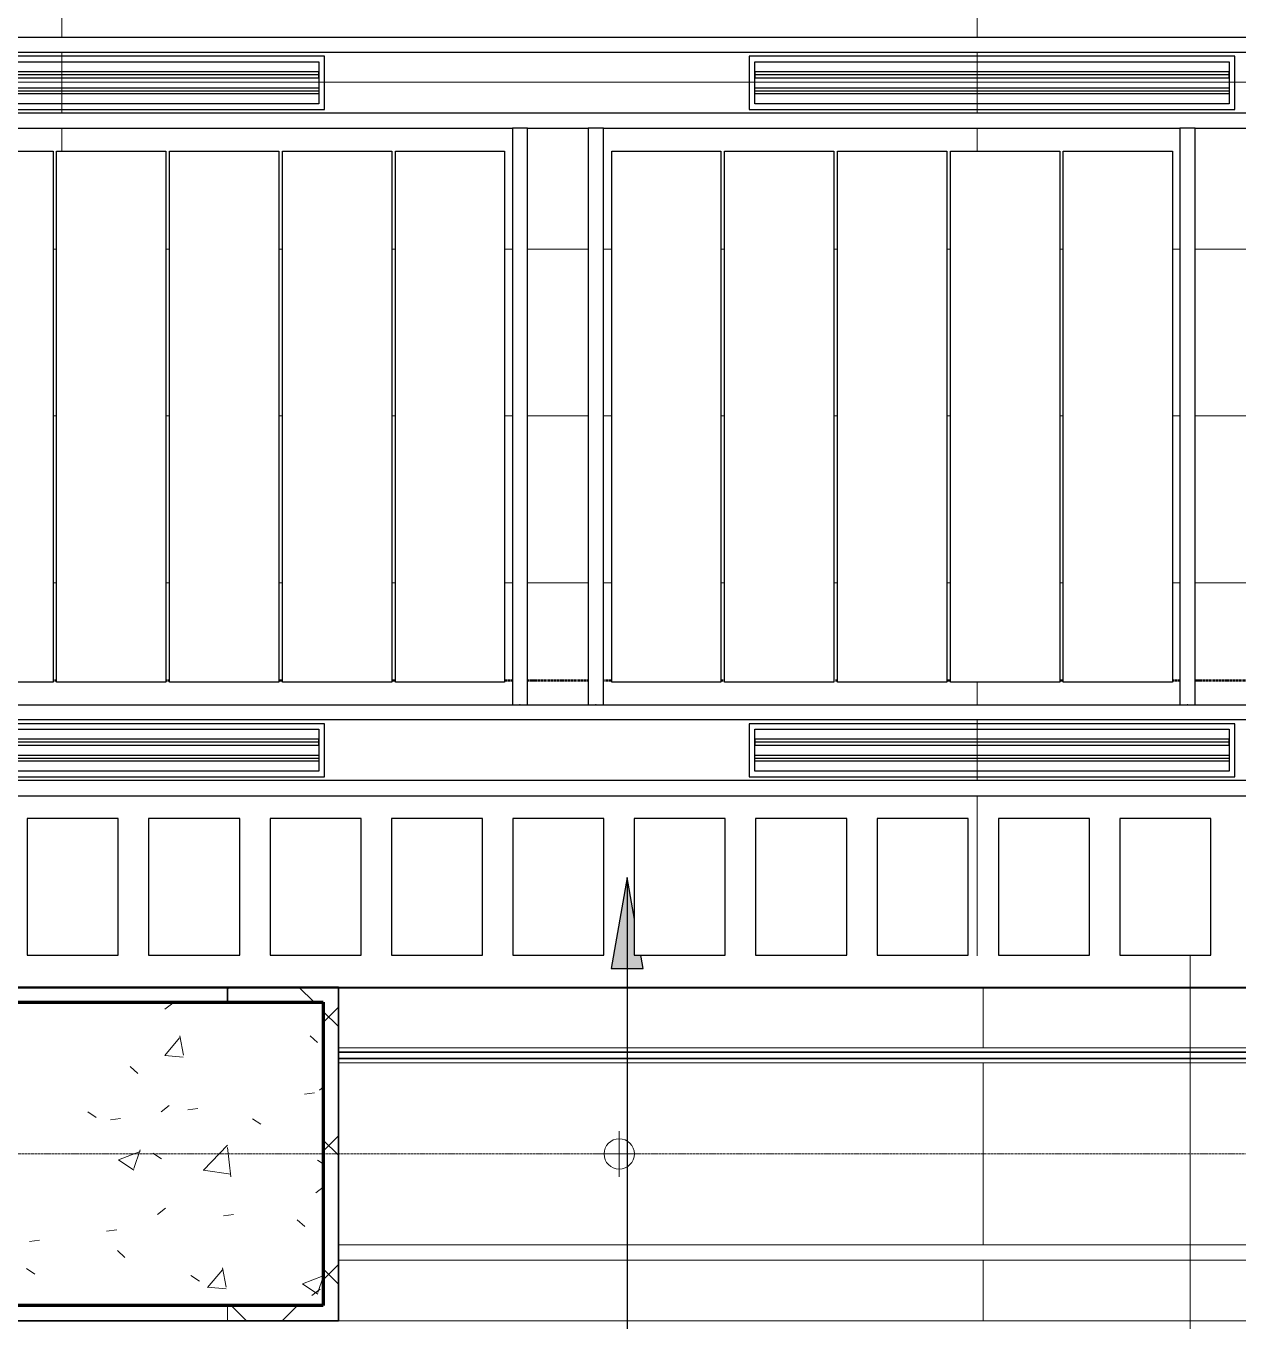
# Model space of a CAD drawing. Header units: millimetres. Extents: x -853228 to -774597, y -17231 to 22435.
# Drawn here: x -835737 to -831743, y 3028 to 7297 of the extents above; entities that cross this region are included whole.
import ezdxf
from ezdxf.xclip import XClip

# ---------------------------------------------------------------- set-up
doc = ezdxf.new("R2010")
doc.units = ezdxf.units.MM
doc.header["$XCLIPFRAME"] = 0
doc.linetypes.add('DPA_Grid _ Level 100', pattern=[10, 5.5, -1.6, 1.3, -1.6])
doc.linetypes.add('DPA_Hidden 50', pattern=[3, 2, -1])
for name, color, linetype in [('000 - WIPEOUT', 250, 'Continuous'), ('001 - ASCESSORIES', 251, 'Continuous'), ('A04_TUBE SERIES', 2, 'Continuous'), ('A11_ALU.SOLID SHEET', 2, 'Continuous')]:
    doc.layers.add(name, color=color, linetype=linetype)
for name, color, linetype, lineweight in [('A-ANNO-NOTE', 3, 'Continuous', 25), ('A-COLS', 5, 'Continuous', 70), ('A-COLS-E', 1, 'Continuous', 35), ('A-DETL', 1, 'Continuous', 70), ('A-DETL-GENF', 2, 'Continuous', 9), ('A-GLAZ-CURT', 2, 'Continuous', 9), ('A-WALL', 5, 'Continuous', 35), ('A-WALL-FNSH', 2, 'Continuous', 35), ('A-WALL-PATT', 1, 'Continuous', 35), ('E-LITE-EQPM', 2, 'Continuous', 9), ('G-ANNO-SECL', 3, 'Continuous', 9), ('G-ANNO-TEXT', 3, 'Continuous', 9), ('I-WALL-E', 2, 'Continuous', 35), ('S-GRID', 251, 'Continuous', 9), ('WALL-E', 2, 'Continuous', 35)]:
    doc.layers.add(name, color=color, linetype=linetype, lineweight=lineweight)
pattern_1 = [(45, (0, 0), (-212.13203, 212.13203), []), (135, (0, 0), (-212.13203, -212.13203), [])]

# ---------------------------------------------------------------- blocks, each defined once
blk = doc.blocks.new('System Panel - DPA-AR_Metal Ceiling Rectangular Panel-V8-4261-01 ENLARGED UPPER PLATFORM LEVEL - REFLECTED CEILING PLAN - SHEET 2')
at = {"layer": 'A-GLAZ-CURT'}
for p, q in [((-814257.4, 3229), (-816382.4, 3229)), ((-816382.4, 3229), (-816382.4, 3029)), ((-816382.4, 3029), (-816382.4, 3229)), ((-816382.4, 3229), (-814257.4, 3229)), ((-814257.4, 3029), (-814257.4, 3229)), ((-814257.4, 3229), (-814257.4, 3029)), ((-816382.4, 3029), (-814257.4, 3029)), ((-814257.4, 3029), (-816382.4, 3029))]:
    blk.add_line(p, q, dxfattribs=at)
blk = doc.blocks.new('System Panel - DPA-AR_Metal Ceiling Rectangular Panel-V7-4261-01 ENLARGED UPPER PLATFORM LEVEL - REFLECTED CEILING PLAN - SHEET 2')
at = {"layer": 'A-GLAZ-CURT'}
for p, q in [((-818782.4, 3229), (-821182.4, 3229)), ((-821182.4, 3229), (-821182.4, 3029)), ((-821182.4, 3029), (-821182.4, 3229)), ((-821182.4, 3229), (-818782.4, 3229)), ((-818782.4, 3029), (-818782.4, 3229)), ((-818782.4, 3229), (-818782.4, 3029)), ((-821182.4, 3029), (-818782.4, 3029)), ((-818782.4, 3029), (-821182.4, 3029))]:
    blk.add_line(p, q, dxfattribs=at)
blk = doc.blocks.new('System Panel - DPA-AR_Metal Ceiling Rectangular Panel-V9-4261-01 ENLARGED UPPER PLATFORM LEVEL - REFLECTED CEILING PLAN - SHEET 2')
at = {"layer": 'A-GLAZ-CURT'}
for p, q in [((-814257.4, 3879), (-816382.4, 3879)), ((-816382.4, 3879), (-816382.4, 3279)), ((-816382.4, 3279), (-816382.4, 3879)), ((-816382.4, 3879), (-814257.4, 3879)), ((-814257.4, 3279), (-814257.4, 3879)), ((-814257.4, 3879), (-814257.4, 3279)), ((-816382.4, 3279), (-814257.4, 3279)), ((-814257.4, 3279), (-816382.4, 3279))]:
    blk.add_line(p, q, dxfattribs=at)
blk = doc.blocks.new('System Panel - DPA-AR_Metal Ceiling Rectangular Panel-13139299-4261-01 ENLARGED UPPER PLATFORM LEVEL - REFLECTED CEILING PLAN - SHEET 2')
at = {"layer": 'A-GLAZ-CURT'}
for p, q in [((-818782.4, 3879), (-821182.4, 3879)), ((-821182.4, 3879), (-821182.4, 3279)), ((-821182.4, 3279), (-821182.4, 3879)), ((-821182.4, 3879), (-818782.4, 3879)), ((-818782.4, 3279), (-818782.4, 3879)), ((-818782.4, 3879), (-818782.4, 3279)), ((-821182.4, 3279), (-818782.4, 3279)), ((-818782.4, 3279), (-821182.4, 3279))]:
    blk.add_line(p, q, dxfattribs=at)
blk = doc.blocks.new('*U470')
at = {"layer": 'A-GLAZ-CURT'}
for name, p in [('System Panel - DPA-AR_Metal Ceiling Rectangular Panel-V8-4261-01 ENLARGED UPPER PLATFORM LEVEL - REFLECTED CEILING PLAN - SHEET 2', (783357.4, -2679)), ('System Panel - DPA-AR_Metal Ceiling Rectangular Panel-V7-4261-01 ENLARGED UPPER PLATFORM LEVEL - REFLECTED CEILING PLAN - SHEET 2', (790282.4, -2679)), ('System Panel - DPA-AR_Metal Ceiling Rectangular Panel-V9-4261-01 ENLARGED UPPER PLATFORM LEVEL - REFLECTED CEILING PLAN - SHEET 2', (783357.4, -3579)), ('System Panel - DPA-AR_Metal Ceiling Rectangular Panel-13139299-4261-01 ENLARGED UPPER PLATFORM LEVEL - REFLECTED CEILING PLAN - SHEET 2', (790282.4, -3579)), ('System Panel - DPA-AR_Metal Ceiling Rectangular Panel-V8-4261-01 ENLARGED UPPER PLATFORM LEVEL - REFLECTED CEILING PLAN - SHEET 2', (783357.4, -3579)), ('System Panel - DPA-AR_Metal Ceiling Rectangular Panel-V7-4261-01 ENLARGED UPPER PLATFORM LEVEL - REFLECTED CEILING PLAN - SHEET 2', (790282.4, -3579))]:
    blk.add_blockref(name, p, dxfattribs=at)
blk = doc.blocks.new('C-1-PP19-AR-4261-01-B_20250910-022855_EXDIM')
at = {"layer": 'A-DETL', "color": 55, "linetype": 'DPA_Hidden 50', "lineweight": 9}
for p, q in [((-30920.6, 652.5), (-30920.6, 7452.5)), ((-33935.6, 2982.5), (-33935.6, 5700)), ((-24272.6, 3532.5), (-41248.2, 3532.5)), ((-26405.6, 2982.5), (-41805.6, 2982.5)), ((-24374.6, 2432.5), (-41614.6, 2432.5)), ((-26405.6, 1882.5), (-42150, 1882.5))]:
    blk.add_line(p, q, dxfattribs=at)
at = {"layer": 'S-GRID', "linetype": 'DPA_Grid _ Level 100'}
blk.add_line((22800, 0), (-50217.4, 0), dxfattribs=at)
blk = doc.blocks.new('LGF_DL_SAA_LowPower_DL1a1 - LGF_DL_SAA_LowPower_DL1a-12437659-4160-01 UPPER PLATFORM LEVEL - REFLECTED CEILING PLAN')
at = {"layer": 'A-DETL-GENF'}
for p, q in [((0, 75), (0, -75)), ((72.5, 0), (-72.5, 0))]:
    blk.add_line(p, q, dxfattribs=at)
blk.add_circle((0, 0), 50, dxfattribs=at)
blk = doc.blocks.new('LGF_DL_SAA_LowPower_DL1a1 - LGF_DL_SAA_LowPower_DL1a-12438006-4160-01 UPPER PLATFORM LEVEL - REFLECTED CEILING PLAN')
at = {"layer": 'A-DETL-GENF'}
for p, q in [((0, -75), (0, 75)), ((72.5, 0), (-72.5, 0))]:
    blk.add_line(p, q, dxfattribs=at)
blk.add_circle((0, 0), 50, dxfattribs=at)
blk = doc.blocks.new('LGF_DL_SAA_LowPower_DL1a - LGF_DL_SAA_LowPower_DL1a-8832329-4160-01 UPPER PLATFORM LEVEL - REFLECTED CEILING PLAN')
at = {"layer": 'A-DETL-GENF'}
for p, q in [((0, 75), (0, -75)), ((72.5, 0), (-72.5, 0))]:
    blk.add_line(p, q, dxfattribs=at)
blk.add_circle((0, 0), 50, dxfattribs=at)
blk = doc.blocks.new('C-1-PP19-AR-4160-01-B_20250902-175713_EXDOWNLIGHT')
at = {"layer": 'E-LITE-EQPM'}
for name, p, rotation in [('LGF_DL_SAA_LowPower_DL1a1 - LGF_DL_SAA_LowPower_DL1a-12437659-4160-01 UPPER PLATFORM LEVEL - REFLECTED CEILING PLAN', (-90865.2, 2980.5), 359.9999881697653), ('LGF_DL_SAA_LowPower_DL1a1 - LGF_DL_SAA_LowPower_DL1a-12437659-4160-01 UPPER PLATFORM LEVEL - REFLECTED CEILING PLAN', (-89935.2, 2980.5), 359.9999881697653), ('LGF_DL_SAA_LowPower_DL1a1 - LGF_DL_SAA_LowPower_DL1a-12437659-4160-01 UPPER PLATFORM LEVEL - REFLECTED CEILING PLAN', (-88665.2, 2980.5), 359.9999881697653), ('LGF_DL_SAA_LowPower_DL1a1 - LGF_DL_SAA_LowPower_DL1a-12437659-4160-01 UPPER PLATFORM LEVEL - REFLECTED CEILING PLAN', (-87735.2, 2980.5), 359.9999881697653), ('LGF_DL_SAA_LowPower_DL1a1 - LGF_DL_SAA_LowPower_DL1a-12437659-4160-01 UPPER PLATFORM LEVEL - REFLECTED CEILING PLAN', (-90400.2, 2430.5), 359.9999881697653), ('LGF_DL_SAA_LowPower_DL1a1 - LGF_DL_SAA_LowPower_DL1a-12437659-4160-01 UPPER PLATFORM LEVEL - REFLECTED CEILING PLAN', (-88200.2, 2430.5), 359.9999881697653), ('LGF_DL_SAA_LowPower_DL1a1 - LGF_DL_SAA_LowPower_DL1a-12438006-4160-01 UPPER PLATFORM LEVEL - REFLECTED CEILING PLAN', (-90865.2, 1880.5), 1.18302346677688e-05), ('LGF_DL_SAA_LowPower_DL1a1 - LGF_DL_SAA_LowPower_DL1a-12438006-4160-01 UPPER PLATFORM LEVEL - REFLECTED CEILING PLAN', (-89935.2, 1880.5), 1.18302346677688e-05), ('LGF_DL_SAA_LowPower_DL1a1 - LGF_DL_SAA_LowPower_DL1a-12438006-4160-01 UPPER PLATFORM LEVEL - REFLECTED CEILING PLAN', (-88665.2, 1880.5), 1.18302346677688e-05), ('LGF_DL_SAA_LowPower_DL1a1 - LGF_DL_SAA_LowPower_DL1a-12438006-4160-01 UPPER PLATFORM LEVEL - REFLECTED CEILING PLAN', (-87735.2, 1880.5), 1.18302346677688e-05)]:
    blk.add_blockref(name, p, dxfattribs=dict(at, rotation=rotation))
at = {"layer": 'E-LITE-EQPM', "extrusion": (0, 0, -1), "rotation": 180}
blk.add_blockref('LGF_DL_SAA_LowPower_DL1a - LGF_DL_SAA_LowPower_DL1a-8832329-4160-01 UPPER PLATFORM LEVEL - REFLECTED CEILING PLAN', (89099.6, 0), dxfattribs=at)
blk = doc.blocks.new('*U483')
at = {"layer": '001 - ASCESSORIES', "color": 0, "linetype": 'ByBlock'}
blk.add_lwpolyline([(800, 87.5), (-800, 87.5), (-800, -87.5), (800, -87.5)], close=True, dxfattribs=at)
at = {"layer": '001 - ASCESSORIES', "linetype": 'ByBlock'}
for points in [[(-781.5, 69), (781.5, 69), (781.5, -69), (-781.5, -69)], [(781.5, 36.3), (-781.5, 36.3), (-781.5, 16.3), (781.5, 16.3)], [(-781.5, -16.3), (781.5, -16.3), (781.5, -36.3), (-781.5, -36.3)]]:
    blk.add_lwpolyline(points, close=True, dxfattribs=at)
for points in [[(781.5, 26.3), (-781.5, 26.3)], [(-781.5, -26.3), (781.5, -26.3)]]:
    blk.add_lwpolyline(points, dxfattribs=at)
blk = doc.blocks.new('*U633')
blk.add_attdef('EXTR.OVL-LENGTH_', (-25, -59.1), '', height=5)
blk.add_wipeout([(-25, 25), (25, -25), (25, 13475), (-25, 13425)]).dxf.layer = '000 - WIPEOUT'
at = {"layer": 'A04_TUBE SERIES', "color": 0}
blk.add_lwpolyline([(-25, 25), (25, -25), (25, 13475), (-25, 13425)], close=True, dxfattribs=at)
blk = doc.blocks.new('*U634')
blk.add_attdef('EXTR.OVL-LENGTH_', (-25, -59.1), '', height=5)
blk.add_wipeout([(-25, 25), (25, -25), (25, 12969), (-25, 12919)]).dxf.layer = '000 - WIPEOUT'
at = {"layer": 'A04_TUBE SERIES', "color": 0}
blk.add_lwpolyline([(-25, 25), (25, -25), (25, 12969), (-25, 12919)], close=True, dxfattribs=at)
blk = doc.blocks.new('*U635')
blk.add_attdef('EXTR.OVL-LENGTH_', (-25, -59.1), '', height=5)
blk.add_wipeout([(-25, 25), (25, -25), (25, 12969), (-25, 12919)]).dxf.layer = '000 - WIPEOUT'
at = {"layer": 'A04_TUBE SERIES', "color": 0}
blk.add_lwpolyline([(-25, 25), (25, -25), (25, 12969), (-25, 12919)], close=True, dxfattribs=at)
blk = doc.blocks.new('*U639')
blk.add_attdef('EXTR.OVL-LENGTH_', (-25, -59.1), '', height=5)
blk.add_wipeout([(-25, 0), (25, 0), (25, 1900), (-25, 1900)]).dxf.layer = '000 - WIPEOUT'
blk.add_point((0, 0))
at = {"layer": 'A04_TUBE SERIES', "color": 0}
blk.add_lwpolyline([(-25, 0), (25, 0), (25, 1900), (-25, 1900)], close=True, dxfattribs=at)
blk = doc.blocks.new('*U644')
at = {"color": 6}
blk.add_point((-37.5, 0), dxfattribs=at)
at = {"color": 3}
blk.add_wipeout([(-875, -564), (875, -564), (875, -924), (-875, -924)], dxfattribs=at).dxf.layer = '000 - WIPEOUT'
at = {"layer": 'A11_ALU.SOLID SHEET', "color": 0, "linetype": 'ByBlock'}
blk.add_lwpolyline([(875, -924), (-875, -924), (-875, -564), (875, -564)], close=True, dxfattribs=at)
at = {"color": 3}
blk.add_wipeout([(-875, -192), (875, -192), (875, -552), (-875, -552)], dxfattribs=at).dxf.layer = '000 - WIPEOUT'
at = {"layer": 'A11_ALU.SOLID SHEET', "color": 0, "linetype": 'ByBlock'}
blk.add_lwpolyline([(875, -552), (-875, -552), (-875, -192), (875, -192)], close=True, dxfattribs=at)
at = {"color": 3}
blk.add_wipeout([(-875, 180), (875, 180), (875, -180), (-875, -180)], dxfattribs=at).dxf.layer = '000 - WIPEOUT'
at = {"layer": 'A11_ALU.SOLID SHEET', "color": 0, "linetype": 'ByBlock'}
blk.add_lwpolyline([(875, -180), (-875, -180), (-875, 180), (875, 180)], close=True, dxfattribs=at)
at = {"color": 3}
blk.add_wipeout([(-875, 552), (875, 552), (875, 192), (-875, 192)], dxfattribs=at).dxf.layer = '000 - WIPEOUT'
at = {"layer": 'A11_ALU.SOLID SHEET', "color": 0, "linetype": 'ByBlock'}
blk.add_lwpolyline([(875, 192), (-875, 192), (-875, 552), (875, 552)], close=True, dxfattribs=at)
at = {"color": 3}
blk.add_wipeout([(-875, 924), (875, 924), (875, 564), (-875, 564)], dxfattribs=at).dxf.layer = '000 - WIPEOUT'
at = {"layer": 'A11_ALU.SOLID SHEET', "color": 0, "linetype": 'ByBlock'}
blk.add_lwpolyline([(875, 564), (-875, 564), (-875, 924), (875, 924)], close=True, dxfattribs=at)
blk = doc.blocks.new('*U769')
at = {"layer": 'A04_TUBE SERIES', "linetype": 'ByBlock', "xscale": -1}
for name, p, rotation in [('*U633', (25, 2475), 270), ('*U635', (13222, 275), 90)]:
    blk.add_blockref(name, p, dxfattribs=dict(at, rotation=rotation))
at = {"layer": 'A04_TUBE SERIES', "linetype": 'ByBlock'}
for name, p, rotation in [('*U634', (13222, 2225), 90), ('*U633', (25, 25), 270)]:
    blk.add_blockref(name, p, dxfattribs=dict(at, rotation=rotation))
at = {"layer": 'A11_ALU.SOLID SHEET', "linetype": 'ByBlock', "rotation": 90}
for p in [(5648.8, 1250), (7849.7, 1250)]:
    blk.add_blockref('*U644', p, dxfattribs=at)
at = {"layer": 'A04_TUBE SERIES', "linetype": 'ByBlock'}
for p in [(6623.5, 300), (6873.5, 300), (8823, 300)]:
    blk.add_blockref('*U639', p, dxfattribs=at)
blk = doc.blocks.new('*U825')
at = {"color": 3}
for points in [[(-225, 1550), (225, 1550), (225, 1250), (-225, 1250)], [(-225, 1150), (225, 1150), (225, 850), (-225, 850)], [(-225, 750), (225, 750), (225, 450), (-225, 450)], [(-225, 350), (225, 350), (225, 50), (-225, 50)], [(-225, -50), (225, -50), (225, -350), (-225, -350)], [(-225, -450), (225, -450), (225, -750), (-225, -750)], [(-225, -850), (225, -850), (225, -1150), (-225, -1150)], [(-225, -1250), (225, -1250), (225, -1550), (-225, -1550)], [(-225, -1650), (225, -1650), (225, -1950), (-225, -1950)], [(-225, -2050), (225, -2050), (225, -2350), (-225, -2350)]]:
    blk.add_wipeout(points, dxfattribs=at).dxf.layer = '000 - WIPEOUT'
at = {"layer": 'A11_ALU.SOLID SHEET', "color": 0, "linetype": 'ByBlock'}
for points in [[(-225, 1250), (225, 1250), (225, 1550), (-225, 1550)], [(-225, 850), (225, 850), (225, 1150), (-225, 1150)], [(-225, 450), (225, 450), (225, 750), (-225, 750)], [(-225, 50), (225, 50), (225, 350), (-225, 350)], [(-225, -350), (225, -350), (225, -50), (-225, -50)], [(-225, -750), (225, -750), (225, -450), (-225, -450)], [(-225, -1150), (225, -1150), (225, -850), (-225, -850)], [(-225, -1550), (225, -1550), (225, -1250), (-225, -1250)], [(-225, -1950), (225, -1950), (225, -1650), (-225, -1650)], [(-225, -2350), (225, -2350), (225, -2050), (-225, -2050)]]:
    blk.add_lwpolyline(points, close=True, dxfattribs=at)
blk = doc.blocks.new('*U908')
blk.add_lwpolyline([(-90014.2, 5618), (-90014.2, 4315), (-97724.9, 4315), (-97724.9, 548), (-81222.6, 548), (-81222.6, 5618)], close=True)
for p in [(-90871, 3530.5), (-87871, 3530.5), (-90871, 1330.5), (-87871, 1330.5)]:
    blk.add_blockref('*U483', p)
at = {"layer": 'A11_ALU.SOLID SHEET'}
blk.add_blockref('*U769', (-96050, 1180.5), dxfattribs=at)
at = {"layer": 'A11_ALU.SOLID SHEET', "color": 0, "linetype": 'ByBlock', "rotation": 90}
blk.add_blockref('*U825', (-89500, 880.5), dxfattribs=at)

msp = doc.modelspace()

# ---------------------------------------------------------------- hatches: boundary and pattern name
at = {"layer": 'A-ANNO-NOTE'}
msp.add_hatch(color=256, dxfattribs=at).paths.add_polyline_path([(-833756.1, 4490.3), (-833809, 4190.3), (-833703.2, 4190.3)])
at = {"layer": 'A-COLS-E', "lineweight": 9}
h = msp.add_hatch(dxfattribs=at)
h.set_pattern_fill('FP_1', color=256, style=0, pattern_type=2)
h.set_pattern_definition([(50, (0, 0), (728.7365, -63.75582), [76.2, -838.2]), (355, (0, 0), (-140.9716, 764.2276), [60.96, -670.56]), (100.451, (60.7, -5.3), (587.77, 700.46675), [64.76, -712.36]), (46.184, (0, 203.2), (1084.3162, -168.171), [114.3, -1257.3]), (96.636, (90.4, 189.2), (949.6099, 989.7098), [97.14, -1068.54]), (351.184, (0, 203.2), (949.6206, 989.7012), [91.44, -1005.84]), (21, (101.6, 152.4), (606.45787, -409.06057), [76.2, -838.2]), (326, (101.6, 152.4), (247.20834, 736.7529), [60.96, -670.56]), (71.451, (152.14, 118.3), (853.66825, 327.6855), [64.76, -712.36]), (37.5, (0, 0), (12.35469, 338.22012), [33.528, -628.904, 33.528, -647.192, -673.1]), (37.5, (0, 0), (12.35469, 338.22012), [-1343.152, 33.528, -639.572]), (7.5, (0, 0), (267.27887, 400.72213), [33.528, -354.584, 33.528, -613.664, -256.54]), (7.5, (0, 0), (267.27887, 400.72213), [-1035.304, 33.528, -223.012]), (327.5, (-226.57, 0), (542.36333, -22.915345), [33.528, -220.472, 33.528, -758.952, -1051.56]), (327.5, (-226.57, 0), (542.36333, -22.915345), [-1046.48, 33.528, -1018.032]), (317.5, (-328.17, 0), (592.51696, 101.7071), [33.528, -296.672, 33.528, -492.76, -746.76]), (317.5, (-328.17, 0), (592.51696, 101.7071), [-856.488, 33.528, -713.232])])
h.paths.add_polyline_path([(-834757.4, 3079), (-834757.4, 4079), (-837007.4, 4079), (-837007.4, 3079), (-836135.5, 3079)])
at = {"layer": 'A-WALL-PATT', "lineweight": 9}
h = msp.add_hatch(dxfattribs=at)
h.set_pattern_fill('FP_5', color=256, style=0, pattern_type=2)
h.set_pattern_definition(pattern_1)
h.paths.add_polyline_path([(-836692.3, 4079), (-836692.3, 4129), (-837007.4, 4129), (-837007.4, 4079)])
h.paths.add_polyline_path([(-835072.3, 4079), (-834757.3, 4079), (-834757.3, 4129), (-835072.3, 4129)])
h = msp.add_hatch(dxfattribs=at)
h.set_pattern_fill('FP_5', color=256, style=0, pattern_type=2)
h.set_pattern_definition(pattern_1)
h.paths.add_polyline_path([(-834757.3, 3079), (-834707.3, 3079), (-834707.3, 4129), (-834757.3, 4129), (-834757.3, 3752.5)])
h = msp.add_hatch(dxfattribs=at)
h.set_pattern_fill('FP_5', color=256, style=0, pattern_type=2)
h.set_pattern_definition(pattern_1)
h.paths.add_polyline_path([(-834707.3, 3029), (-834707.3, 3079), (-835072.3, 3079), (-835072.3, 3029)])
h.paths.add_polyline_path([(-837007.4, 3029), (-836692.3, 3029), (-836692.3, 3079), (-837007.4, 3079)])
at = {"layer": 'G-ANNO-TEXT'}
msp.add_hatch(color=7, dxfattribs=at).paths.add_polyline_path([(-831900.5, 4574.8), (-831953.4, 4274.8), (-831847.6, 4274.8)])

# ---------------------------------------------------------------- linework, layer by layer
at = {"layer": 'A-ANNO-NOTE'}
for p, q in [((-833756.1, 4490.3), (-833809, 4190.3)), ((-833703.2, 4190.3), (-833756.1, 4490.3)), ((-833756.1, 4490.3), (-833756.1, -2782.5)), ((-833809, 4190.3), (-833703.2, 4190.3))]:
    msp.add_line(p, q, dxfattribs=at)
at = {"layer": 'A-COLS'}
for p, q in [((-837007.4, 4079), (-834757.4, 4079)), ((-834757.4, 4079), (-834757.4, 3079)), ((-834757.4, 3079), (-837007.4, 3079))]:
    msp.add_line(p, q, dxfattribs=at)
at = {"layer": 'A-WALL', "lineweight": 9}
for p, q in [((-835072.3, 3029), (-835072.3, 3079)), ((-835072.3, 3079), (-835072.3, 3029))]:
    msp.add_line(p, q, dxfattribs=at)
at = {"layer": 'A-WALL-FNSH', "color": 250}
for p, q in [((-836692.3, 4129), (-835072.3, 4129)), ((-835072.3, 4129), (-834757.3, 4129)), ((-835072.3, 4079), (-835072.3, 4129)), ((-835072.3, 4129), (-835072.3, 4079)), ((-834757.3, 4129), (-834707.3, 4129)), ((-834707.3, 4129), (-834707.3, 3079)), ((-835072.3, 4079), (-836692.3, 4079)), ((-834757.3, 4079), (-835072.3, 4079)), ((-834757.3, 3079), (-834757.3, 4079)), ((-836692.3, 3079), (-835072.3, 3079)), ((-835072.3, 3079), (-834757.3, 3079)), ((-834707.3, 3079), (-834707.3, 3029)), ((-835072.3, 3029), (-836692.3, 3029)), ((-834707.3, 3029), (-835072.3, 3029))]:
    msp.add_line(p, q, dxfattribs=at)
at = {"layer": 'G-ANNO-SECL', "linetype": 'DPA_Grid _ Level 100', "lineweight": 50}
msp.add_line((-851417.7, 5139.9), (-777530.8, 5139.9), dxfattribs=at)
at = {"layer": 'G-ANNO-TEXT', "color": 10}
for p, q in [((-831900.5, 4574.8), (-831953.4, 4274.8)), ((-831847.6, 4274.8), (-831900.5, 4574.8)), ((-831900.5, 4574.8), (-831900.5, -2808.7)), ((-831953.4, 4274.8), (-831847.6, 4274.8))]:
    msp.add_line(p, q, dxfattribs=at)
at = {"layer": 'I-WALL-E'}
for p, q in [((-834707.3, 3914), (-825905, 3914)), ((-825905, 3914), (-834707.3, 3914)), ((-834707.3, 3894), (-834707.3, 3914)), ((-834707.3, 3894), (-825657.4, 3894)), ((-825657.4, 3894), (-834707.3, 3894))]:
    msp.add_line(p, q, dxfattribs=at)
at = {"layer": 'WALL-E'}
for p, q in [((-835072.3, 4129), (-836692.3, 4129)), ((-835072.3, 4079), (-835072.3, 4129)), ((-836692.3, 4079), (-835072.3, 4079)), ((-835072.3, 3079), (-836692.3, 3079)), ((-836692.3, 3029), (-835072.3, 3029))]:
    msp.add_line(p, q, dxfattribs=at)

# ---------------------------------------------------------------- block references
for name in ['C-1-PP19-AR-4261-01-B_20250910-022855_EXDIM', '*U470']:
    msp.add_blockref(name, (-801682.4, 3579))
ref = msp.add_blockref('C-1-PP19-AR-4160-01-B_20250902-175713_EXDOWNLIGHT', (-744682.4, 3579))
XClip(ref).set_block_clipping_path([(-104690.1238047112, -9620.0029952963), (-34092.6543255156, 10334.9999958097)])

# ---------------------------------------------------------------- next in the draw order: block references
at = {"layer": 'A11_ALU.SOLID SHEET'}
ref = msp.add_blockref('*U908', (-744682.4, 3579), dxfattribs=at)
XClip(ref).set_block_clipping_path([(-104690.1238047112, -9620.0029952963), (-34092.6543255156, 10334.9999958097)])

doc.saveas('drawing.dxf')
